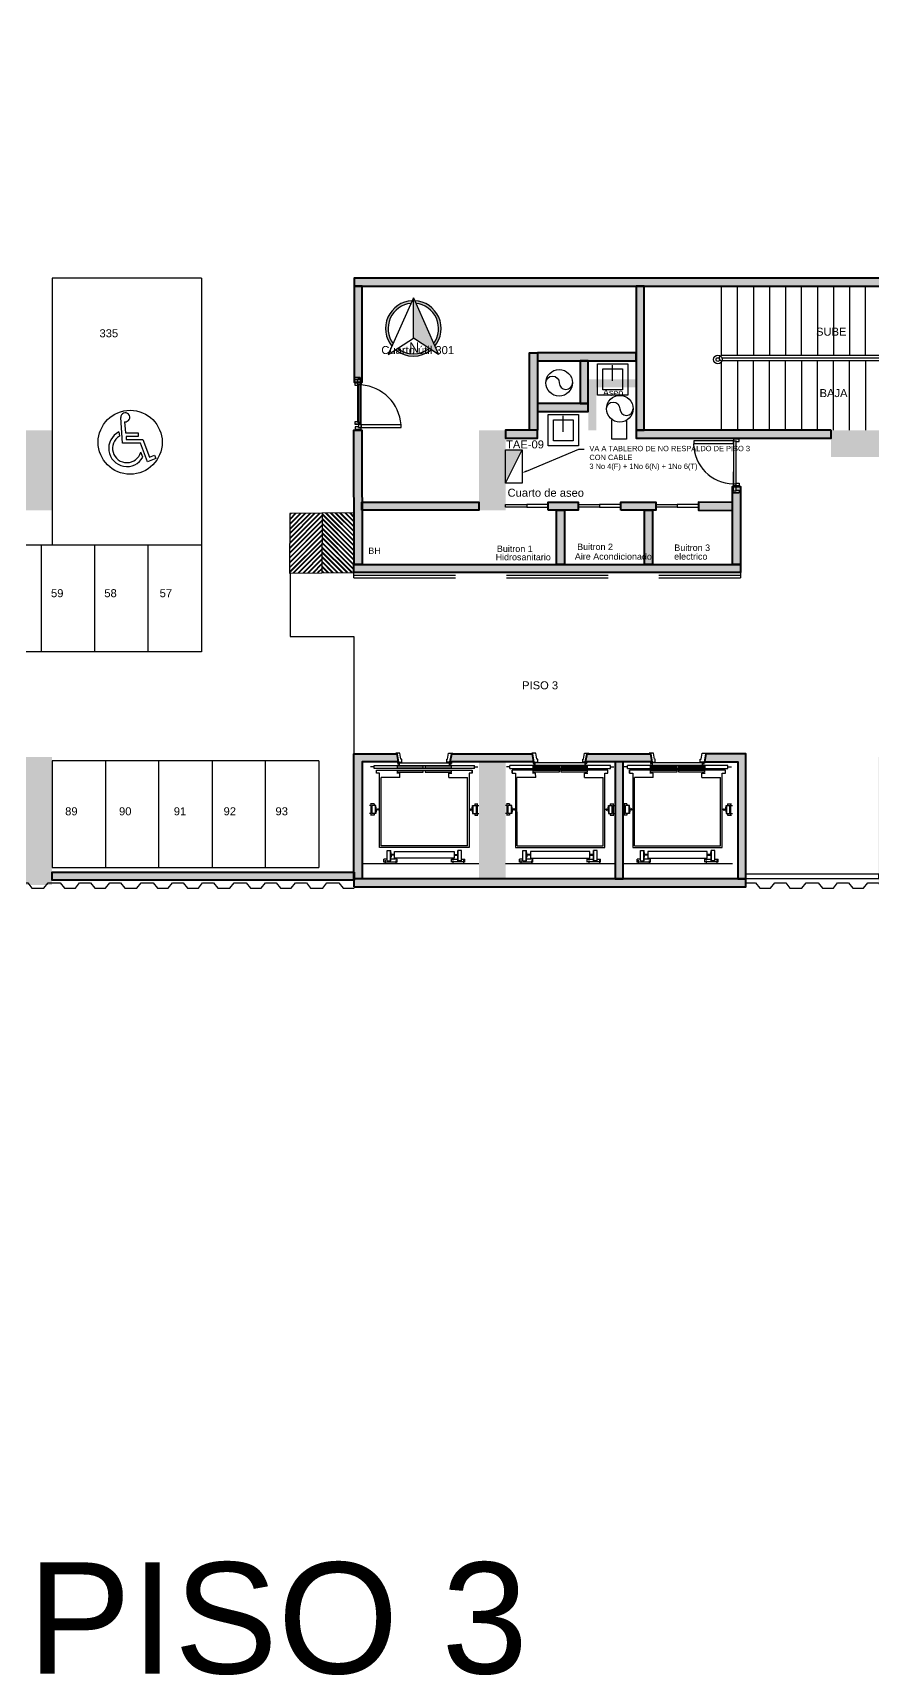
# Model space of a CAD drawing. Header units: millimetres. Extents: x -967 to 876, y -355 to 681.
# Drawn here: x -56.8 to -41.06, y -354.89 to -324.1 of the extents above; entities that cross this region are included whole.
import ezdxf
from ezdxf import colors
from ezdxf.entities.mleader import LeaderData, LeaderLine
from ezdxf.math import Vec2, Vec3

# ---------------------------------------------------------------- set-up
doc = ezdxf.new("R2010")
doc.units = ezdxf.units.MM
for name, pattern in [('CENTER2', [28.575, 19.05, -3.175, 3.175, -3.175]), ('CONTINUA', [0]), ('DASHED2', [9.525, 6.35, -3.175]), ('HIDDEN', [9.525, 6.35, -3.175])]:
    doc.linetypes.add(name, pattern=pattern)
for name, color, linetype in [('-parquead', 8, 'Continuous'), ('0-amob', 8, 'Continuous'), ('A-HATCH CONCRETO', 8, 'Continuous'), ('AMOBLAMIENTO', 8, 'Continuous'), ('AREA CIRCULACION', 8, 'Continuous'), ('AREA PARQUEO', 8, 'Continuous'), ('ASCENSOR', 8, 'Continuous'), ('E-BORDE LOSA', 8, 'Continuous'), ('F-2', 8, 'Continuous'), ('GG_PISO 3', 8, 'Continuous'), ('GG_PROYECCION', 9, 'DASHED2'), ('H-muro', 251, 'Continuous'), ('JCA_HATCH 254', 252, 'Continuous'), ('JCA_PLANO 1', 8, 'Continuous'), ('MARCO', 4, 'Continuous'), ('MUEBLE', 8, 'Continuous'), ('NORTE', 7, 'Continuous'), ('PROYECCION', 8, 'DASHED2'), ('RE60', 7, 'Continuous'), ('TB', 7, 'Continuous'), ('TEXTO 3', 3, 'Continuous'), ('TEXTOS DE MEDIDAS', 7, 'Continuous'), ('Textos-espacios', 8, 'Continuous')]:
    doc.layers.add(name, color=color, linetype=linetype)
doc.layers.add('DIM-25', color=8, linetype='Continuous', plot=False)
doc.layers.add('Muro', color=9, linetype='Continuous', lineweight=40)
doc.styles.get("Standard").update_dxf_attribs({"font": 'arial.ttf'})

# ---------------------------------------------------------------- blocks, each defined once
blk = doc.blocks.new('TB')
at = {"layer": 'TB'}
h = blk.add_hatch(color=256, dxfattribs=at)
h.dxf.hatch_style = 1
h.paths.add_polyline_path([(0.156, 0), (-0.156, 0.156), (-0.156, 0)])
blk.add_lwpolyline([(-0.156, 0.156), (0.156, 0.156), (0.156, 0), (-0.156, 0)], close=True, dxfattribs=at)
blk.add_lwpolyline([(0.156, 0), (-0.156, 0.156)], dxfattribs=at)
blk = doc.blocks.new('AU_SENSOR MOVIMIENTO')
at = {"color": 0}
for radius in [0.08, 0.034]:
    blk.add_circle((0, 0), radius, dxfattribs=at)
blk = doc.blocks.new('A$Cf847e5f9')
at = {"true_color": 0x636466}
h = blk.add_hatch(color=251, dxfattribs=at)
h.dxf.hatch_style = 1
h.paths.add_polyline_path([(7.58, 4.1), (17.59, -2.41), (7.58, 20.19)])
h = blk.add_hatch(color=256)
h.dxf.hatch_style = 1
h.paths.add_polyline_path([(-0.94, 0.95), (-0.48, 1.98, -0.58483), (6.62, 18.02), (7.08, 19.06, 0.618991)])
h.paths.add_polyline_path([(15.65, 1.98), (16.1, 0.95, 0.618991), (8.08, 19.06), (8.54, 18.02, -0.58483)])
h = blk.add_hatch(color=256)
h.dxf.hatch_style = 1
h.paths.add_polyline_path([(1.39, 0.07), (0.5, -0.5, 0.361596), (14.66, -0.5), (13.78, 0.07, -0.344197)])
for points in [[(-2.43, -2.41), (7.58, 4.1)], [(17.59, -2.41), (7.58, 4.1)]]:
    blk.add_lwpolyline(points)
at = {"layer": 'NORTE'}
for q in [(-2.43, -2.41), (17.59, -2.41)]:
    blk.add_line((7.58, 20.19), q, dxfattribs=at)
blk.add_lwpolyline([(7.58, 4.1), (7.58, 20.19)], dxfattribs=at)
for radius, start, end in [(11.06, 92.58787, 219.61645), (10.06, 95.46145, 216.74287), (11.06, 320.38355, 87.41213), (10.06, 323.25713, 84.53855), (10.06, 232.0134, 307.9866), (11.06, 230.24045, 309.75955)]:
    blk.add_arc((7.58, 8), radius, start, end, dxfattribs=at)
at = {"layer": 'NORTE', "insert": (5.88, 2.43), "char_height": 4, "attachment_point": 1}
blk.add_mtext_dynamic_manual_height_columns('N', width=1.3231, gutter_width=12.5, heights=[0], dxfattribs=at)
blk = doc.blocks.new('MARCOE-102')
for p, q in [((0, 0), (0, -2.5)), ((0, 0), (1.75, 0)), ((1.75, 0), (1.75, -0.45)), ((0, -2.5), (1.75, -2.5)), ((0.175, -0.175), (1.575, -0.175)), ((0.175, -0.175), (0.175, -2.325)), ((0.175, -2.325), (1.575, -2.325)), ((1.375, -0.45), (1.375, -0.275)), ((1.375, -0.275), (1.575, -0.275)), ((1.75, -0.45), (1.375, -0.45)), ((1.375, -2.05), (1.375, -2.225)), ((1.75, -2.05), (1.375, -2.05)), ((1.375, -2.225), (1.575, -2.225)), ((1.575, -0.275), (1.575, -0.175)), ((1.575, -2.325), (1.575, -2.225)), ((1.75, -2.5), (1.75, -2.05))]:
    blk.add_line(p, q)
at = {"layer": 'MARCO'}
blk.add_lwpolyline([(0, 0), (0, -2.5), (1.75, -2.5), (1.75, -2.05), (1.375, -2.05), (1.375, -2.225), (1.575, -2.225), (1.575, -2.325), (0.175, -2.325), (0.175, -0.175), (1.575, -0.175), (1.575, -0.275), (1.375, -0.275), (1.375, -0.45), (1.75, -0.45), (1.75, 0), (0, 0)], dxfattribs=at)
blk = doc.blocks.new('ASCENSOR')
at = {"layer": '0-amob'}
for p, q in [((-1.747, -0.512), (-1.859, -0.533)), ((-1.859, -0.533), (-1.859, -0.609)), ((-1.69, -0.498), (-1.747, -0.498)), ((-1.747, -0.498), (-1.747, -0.512)), ((-1.69, -0.564), (-1.69, -0.498)), ((-1.68, -0.564), (-1.69, -0.564))]:
    blk.add_line(p, q, dxfattribs=at)
blk.add_lwpolyline([(-1.68, -0.564), (-1.68, 0.413), (-1.69, 0.413), (-1.69, 0.347), (-1.747, 0.347), (-1.747, 0.361), (-1.859, 0.382), (-1.859, 0.458)], dxfattribs=at)
at = {"layer": 'ASCENSOR'}
for p, q in [((-1.605, 0.869), (-1.605, 0.932)), ((-0.91, 0.876), (-0.91, 0.932)), ((-0.88, 0.922), (-0.88, 0.95)), ((-0.73, 0.922), (-0.73, 0.95)), ((-0.7, 0.876), (-0.7, 0.932)), ((-1.63, -1.015), (-1.63, 0.869)), ((-1.575, 0.869), (-1.63, 0.869)), ((-1.575, 0.869), (-1.575, -1.015)), ((-1.485, 0.826), (-1.545, 0.826)), ((-1.545, 0.826), (-1.485, 0.826)), ((-1.545, -0.971), (-1.545, 0.826)), ((-1.485, 0.826), (-1.485, 0.766)), ((-1.485, 0.766), (-0.096, 0.766)), ((-1.405, 0.385), (-1.405, 0.735)), ((-0.126, 0.735), (-1.405, 0.735)), ((-0.7, 0.921), (-0.91, 0.921)), ((-0.91, 0.876), (-0.88, 0.876)), ((-0.73, 0.902), (-0.88, 0.902)), ((-0.88, 0.83), (-0.88, 0.902)), ((-0.73, 0.836), (-0.88, 0.836)), ((-0.88, 0.836), (-0.73, 0.836)), ((-0.85, 0.83), (-0.88, 0.83)), ((-0.85, 0.83), (-0.88, 0.83)), ((-0.85, 0.83), (-0.805, 0.83)), ((-0.85, 0.83), (-0.805, 0.83)), ((-0.85, 0.83), (-0.805, 0.83)), ((-0.85, 0.83), (-0.805, 0.83)), ((-0.85, 0.823), (-0.85, 0.83)), ((-0.85, 0.823), (-0.85, 0.83)), ((-0.809, 0.823), (-0.85, 0.823)), ((-0.809, 0.823), (-0.85, 0.823)), ((-0.816, 0.785), (-0.816, 0.792)), ((-0.816, 0.792), (-0.802, 0.792)), ((-0.809, 0.785), (-0.816, 0.785)), ((-0.809, 0.785), (-0.809, 0.823)), ((-0.802, 0.785), (-0.809, 0.785)), ((-0.76, 0.83), (-0.805, 0.83)), ((-0.76, 0.83), (-0.805, 0.83)), ((-0.76, 0.83), (-0.805, 0.83)), ((-0.76, 0.83), (-0.805, 0.83)), ((-0.802, 0.823), (-0.76, 0.823)), ((-0.802, 0.823), (-0.76, 0.823)), ((-0.802, 0.785), (-0.802, 0.823)), ((-0.795, 0.792), (-0.802, 0.792)), ((-0.802, 0.785), (-0.795, 0.785)), ((-0.795, 0.785), (-0.795, 0.792)), ((-0.76, 0.823), (-0.76, 0.83)), ((-0.76, 0.823), (-0.76, 0.83)), ((-0.76, 0.83), (-0.73, 0.83)), ((-0.76, 0.83), (-0.73, 0.83)), ((-0.73, 0.836), (-0.73, 0.902)), ((-0.73, 0.876), (-0.7, 0.876)), ((-0.73, 0.83), (-0.73, 0.836)), ((-0.126, 0.735), (-0.126, -0.88)), ((-0.096, 0.766), (-0.096, -0.911)), ((-0.036, 0.625), (-0.036, 0.555)), ((0.155, 0.625), (-0.036, 0.625)), ((0.184, 0.688), (0.128, 0.688)), ((0.128, 0.625), (0.128, 0.688)), ((0.147, 0.664), (0.21, 0.664)), ((0.155, 0.625), (0.155, 0.555)), ((0.173, 0.689), (0.173, 0.438)), ((-1.68, 0.434), (-1.671, 0.434)), ((-1.68, 0.434), (-1.671, 0.434)), ((-1.68, 0.399), (-1.68, 0.434)), ((-1.68, 0.399), (-1.68, 0.434)), ((-1.63, 0.399), (-1.68, 0.399)), ((-1.63, 0.399), (-1.68, 0.399)), ((-1.676, 0.43), (-1.674, 0.43)), ((-1.674, 0.43), (-1.676, 0.43)), ((-1.676, 0.402), (-1.676, 0.43)), ((-1.676, 0.43), (-1.676, 0.402)), ((-1.633, 0.402), (-1.676, 0.402)), ((-1.676, 0.402), (-1.633, 0.402)), ((-1.674, 0.426), (-1.674, 0.43)), ((-1.674, 0.426), (-1.674, 0.43)), ((-1.671, 0.426), (-1.674, 0.426)), ((-1.671, 0.426), (-1.674, 0.426)), ((-1.671, 0.434), (-1.671, 0.426)), ((-1.671, 0.434), (-1.671, 0.426)), ((-1.639, 0.434), (-1.639, 0.426)), ((-1.63, 0.434), (-1.639, 0.434)), ((-1.639, 0.434), (-1.63, 0.434)), ((-1.639, 0.426), (-1.639, 0.434)), ((-1.639, 0.426), (-1.635, 0.426)), ((-1.635, 0.426), (-1.639, 0.426)), ((-1.635, 0.43), (-1.633, 0.43)), ((-1.635, 0.426), (-1.635, 0.43)), ((-1.635, 0.43), (-1.635, 0.426)), ((-1.633, 0.43), (-1.635, 0.43)), ((-1.633, 0.402), (-1.633, 0.43)), ((-1.633, 0.402), (-1.633, 0.43)), ((-1.63, 0.399), (-1.63, 0.434)), ((-1.63, 0.434), (-1.63, 0.399)), ((-1.587, 0.433), (-1.618, 0.433)), ((-1.618, 0.433), (-1.618, -0.056)), ((-1.587, -0.056), (-1.587, 0.433)), ((-1.503, 0.434), (-1.534, 0.434)), ((-1.534, -0.056), (-1.534, 0.434)), ((-1.503, -0.056), (-1.503, 0.434)), ((-1.485, 0.385), (-1.485, 0.445)), ((-1.405, 0.385), (-1.485, 0.385)), ((0.155, 0.561), (-0.036, 0.561)), ((0.155, 0.555), (-0.036, 0.555)), ((-0.021, 0.485), (0.109, 0.485)), ((-0.021, -0.63), (-0.021, 0.485)), ((-0.001, 0.552), (-0.001, 0.555)), ((-0.001, 0.555), (0.041, 0.555)), ((0.038, 0.552), (-0.001, 0.552)), ((0.038, 0.491), (0.038, 0.552)), ((0.041, 0.555), (0.041, 0.491)), ((0.089, 0.555), (0.041, 0.555)), ((0.047, 0.555), (0.047, 0.491)), ((0.05, 0.491), (0.05, 0.552)), ((0.05, 0.552), (0.089, 0.552)), ((0.089, 0.552), (0.089, 0.555)), ((0.089, 0.552), (0.089, 0.555)), ((0.109, 0.485), (0.109, -0.63)), ((0.128, 0.438), (0.128, 0.555)), ((0.184, 0.438), (0.128, 0.438)), ((0.149, 0.463), (0.209, 0.463)), ((-1.618, -0.056), (-1.587, -0.056)), ((-1.587, -0.095), (-1.618, -0.095)), ((-1.618, -0.095), (-1.618, -0.583)), ((-1.587, -0.583), (-1.587, -0.095)), ((-1.534, -0.056), (-1.503, -0.056)), ((-1.503, -0.095), (-1.534, -0.095)), ((-1.534, -0.58), (-1.534, -0.095)), ((-1.503, -0.58), (-1.503, -0.095)), ((-1.618, -0.583), (-1.587, -0.583)), ((-1.534, -0.58), (-1.503, -0.58)), ((-1.405, -0.53), (-1.485, -0.53)), ((-1.485, -0.53), (-1.485, -0.59)), ((-1.405, -0.53), (-1.405, -0.88)), ((0.184, -0.583), (0.128, -0.583)), ((0.128, -0.583), (0.128, -0.7)), ((0.149, -0.609), (0.209, -0.609)), ((0.173, -0.834), (0.173, -0.583)), ((-0.096, -0.911), (-1.485, -0.911)), ((-1.485, -0.911), (-1.485, -0.971)), ((-0.126, -0.88), (-1.405, -0.88)), ((0.155, -0.7), (-0.036, -0.7)), ((-0.036, -0.77), (-0.036, -0.7)), ((0.155, -0.706), (-0.036, -0.706)), ((0.155, -0.77), (-0.036, -0.77)), ((0.109, -0.63), (-0.021, -0.63)), ((-0.001, -0.697), (-0.001, -0.7)), ((0.038, -0.697), (-0.001, -0.697)), ((-0.001, -0.7), (0.041, -0.7)), ((0.038, -0.636), (0.038, -0.697)), ((0.041, -0.7), (0.041, -0.636)), ((0.047, -0.7), (0.047, -0.636)), ((0.089, -0.7), (0.047, -0.7)), ((0.05, -0.636), (0.05, -0.697)), ((0.05, -0.697), (0.089, -0.697)), ((0.089, -0.697), (0.089, -0.7)), ((0.128, -0.77), (0.128, -0.833)), ((0.184, -0.833), (0.128, -0.833)), ((0.147, -0.809), (0.21, -0.809)), ((0.155, -0.77), (0.155, -0.7)), ((-1.575, -1.015), (-1.63, -1.015)), ((-1.605, -1.015), (-1.605, -1.083)), ((-1.485, -0.971), (-1.545, -0.971)), ((-0.91, -1.011), (-0.88, -1.011)), ((-0.91, -1.011), (-0.91, -1.083)), ((-0.7, -1.072), (-0.91, -1.072)), ((-0.85, -0.981), (-0.88, -0.981)), ((-0.85, -0.981), (-0.88, -0.981)), ((-0.88, -0.981), (-0.88, -1.052)), ((-0.73, -0.987), (-0.88, -0.987)), ((-0.88, -0.987), (-0.73, -0.987)), ((-0.73, -1.052), (-0.88, -1.052)), ((-0.88, -1.073), (-0.88, -1.1)), ((-0.808, -0.974), (-0.85, -0.974)), ((-0.808, -0.974), (-0.85, -0.974)), ((-0.85, -0.974), (-0.85, -0.981)), ((-0.85, -0.974), (-0.85, -0.981)), ((-0.85, -0.981), (-0.805, -0.981)), ((-0.85, -0.981), (-0.805, -0.981)), ((-0.85, -0.981), (-0.805, -0.981)), ((-0.85, -0.981), (-0.805, -0.981)), ((-0.808, -0.936), (-0.815, -0.936)), ((-0.815, -0.936), (-0.815, -0.943)), ((-0.815, -0.943), (-0.801, -0.943)), ((-0.808, -0.936), (-0.808, -0.974)), ((-0.801, -0.936), (-0.808, -0.936)), ((-0.76, -0.981), (-0.805, -0.981)), ((-0.76, -0.981), (-0.805, -0.981)), ((-0.76, -0.981), (-0.805, -0.981)), ((-0.76, -0.981), (-0.805, -0.981)), ((-0.801, -0.936), (-0.801, -0.974)), ((-0.801, -0.936), (-0.794, -0.936)), ((-0.794, -0.943), (-0.801, -0.943)), ((-0.801, -0.974), (-0.76, -0.974)), ((-0.801, -0.974), (-0.76, -0.974)), ((-0.794, -0.936), (-0.794, -0.943)), ((-0.76, -0.974), (-0.76, -0.981)), ((-0.76, -0.974), (-0.76, -0.981)), ((-0.76, -0.981), (-0.73, -0.981)), ((-0.76, -0.981), (-0.73, -0.981)), ((-0.73, -0.981), (-0.73, -0.987)), ((-0.73, -0.987), (-0.73, -1.052)), ((-0.73, -1.011), (-0.7, -1.011)), ((-0.73, -1.073), (-0.73, -1.1)), ((-0.7, -1.011), (-0.7, -1.083))]:
    blk.add_line(p, q, dxfattribs=at)
for centre, radius, start, end in [((0.044, 0.491), 0.006, 180, 270), ((0.044, 0.491), 0.003, 180, 270), ((0.044, 0.491), 0.006, 270, 0), ((0.044, 0.491), 0.003, 270, 0), ((0.044, -0.636), 0.006, 90, 180), ((0.044, -0.636), 0.003, 90, 180), ((0.044, -0.636), 0.006, 0, 90), ((0.044, -0.636), 0.003, 0, 90)]:
    blk.add_arc(centre, radius, start, end, dxfattribs=at)
for points in [[(-0.795, 0.792), (-0.795, 0.785), (-0.816, 0.785), (-0.816, 0.792)], [(-0.816, 0.785), (-0.816, 0.792), (-0.795, 0.785), (-0.816, 0.785)], [(-0.795, 0.785), (-0.816, 0.785), (-0.795, 0.792), (-0.816, 0.792)], [(-0.794, -0.943), (-0.794, -0.936), (-0.815, -0.936), (-0.815, -0.943)], [(-0.815, -0.936), (-0.815, -0.943), (-0.794, -0.936), (-0.815, -0.936)], [(-0.794, -0.936), (-0.815, -0.936), (-0.794, -0.943), (-0.815, -0.943)]]:
    blk.add_solid(points, dxfattribs=at)
at = {"layer": 'ASCENSOR', "xscale": 0.01999999999998181, "yscale": 0.01999999999998181, "zscale": 0.01999999999998181, "rotation": 270}
blk.add_blockref('MARCOE-102', (-1.63, -0.541), dxfattribs=at)
blk = doc.blocks.new('discap')
at = {"layer": 'TEXTO 3', "color": 0, "linetype": 'Continuous'}
for p, q in [((-179169, -277469), (-179154, -277610)), ((-178353, -278322), (-178426, -278155))]:
    blk.add_line(p, q, dxfattribs=at)
blk.add_lwpolyline([(-178974, -277120), (-178946, -277498), (-178511, -277498), (-178511, -277624), (-178926, -277624), (-178926, -277730), (-178352, -277730), (-178127, -278321), (-177953, -278254), (-177909, -278371), (-178198, -278488), (-178440, -277852), (-179047, -277852), (-179102, -276980)], dxfattribs=at)
for centre, radius, start, end in [((-178951, -276970), 152, 261.2603, 183.6697), ((-178897, -278025), 619, 116.0954, 331.345), ((-178897, -278025), 488, 121.7945, 344.571)]:
    blk.add_arc(centre, radius, start, end, dxfattribs=at)
blk = doc.blocks.new('A$C972f9415')
at = {"layer": 'A-HATCH CONCRETO', "ltscale": 0.03}
h = blk.add_hatch(color=256, dxfattribs=at)
h.dxf.hatch_style = 1
h.paths.add_polyline_path([(35.964, 13.647), (34.113, 13.647), (34.113, 13.497), (34.913, 13.497), (34.913, 12.697), (34.113, 12.697), (34.113, 12.547), (35.063, 12.547), (35.063, 13.497), (35.964, 13.497)])
h.paths.add_polyline_path([(34.113, 13.647), (34.112, 12.046), (33.513, 12.046), (33.513, 12.196), (33.962, 12.196), (33.963, 13.647)])
at = {"layer": 'A-HATCH CONCRETO', "linetype": 'HIDDEN', "ltscale": 0.3, "true_color": 0x636466}
h = blk.add_hatch(color=251, dxfattribs=at)
h.dxf.hatch_style = 1
h.paths.add_polyline_path([(30.672, 3.912), (30.672, 3.762), (25.013, 3.762), (25.013, 3.912)])
h.paths.add_polyline_path([(17.513, 3.912), (17.513, 3.762), (24.512, 3.762), (24.512, 3.912)])
h.paths.add_polyline_path([(17.013, 3.912), (17.013, 3.762), (9.813, 3.762), (9.813, 3.912)])
at = {"layer": 'JCA_HATCH 254', "linetype": 'Continuous', "ltscale": 0.3, "true_color": 0x636466, "transparency": 33554687}
h = blk.add_hatch(color=251, dxfattribs=at)
h.dxf.hatch_style = 1
h.paths.add_polyline_path([(30.673, 14.896), (30.673, 13.095), (30.823, 13.095), (30.823, 14.896)])
h = blk.add_hatch(color=251, dxfattribs=at)
h.dxf.hatch_style = 1
h.paths.add_polyline_path([(46.263, 15.046), (30.674, 15.046), (30.674, 14.896), (46.263, 14.896)])
h = blk.add_hatch(color=251, dxfattribs=at)
h.dxf.hatch_style = 1
h.paths.add_polyline_path([(35.964, 14.896), (35.963, 12.196), (36.114, 12.196), (36.114, 14.896)])
h = blk.add_hatch(color=251, dxfattribs=at)
h.dxf.hatch_style = 1
h.paths.add_polyline_path([(30.672, 9.683), (30.671, 12.196), (30.82, 12.196), (30.822, 9.683)])
h = blk.add_hatch(color=251, dxfattribs=at)
h.dxf.hatch_style = 1
h.paths.add_polyline_path([(39.615, 12.196), (35.963, 12.196), (35.963, 12.046), (39.615, 12.046)])
h = blk.add_hatch(color=251, dxfattribs=at)
h.dxf.hatch_style = 1
h.paths.add_polyline_path([(37.914, 9.683), (37.764, 9.683), (37.764, 11.144), (37.914, 11.144)])
h = blk.add_hatch(color=251, dxfattribs=at)
h.dxf.hatch_style = 1
h.paths.add_polyline_path([(30.821, 10.696), (30.821, 10.846), (33.013, 10.846), (33.013, 10.696)])
h = blk.add_hatch(color=251, dxfattribs=at)
h.dxf.hatch_style = 1
h.paths.add_polyline_path([(34.312, 10.696), (34.312, 10.846), (34.876, 10.846), (34.876, 10.696)])
h = blk.add_hatch(color=251, dxfattribs=at)
h.dxf.hatch_style = 1
h.paths.add_polyline_path([(35.676, 10.696), (35.676, 10.846), (36.33, 10.846), (36.33, 10.696)])
h = blk.add_hatch(color=251, dxfattribs=at)
h.dxf.hatch_style = 1
h.paths.add_polyline_path([(37.764, 10.695), (37.764, 10.845), (37.13, 10.846), (37.13, 10.696)])
at = {"layer": 'JCA_HATCH 254'}
h = blk.add_hatch(dxfattribs=at)
h.set_pattern_fill('ANSI31', color=256, scale=0.02, style=0)
h.set_pattern_definition([(45, (145.04803, 3414.952095), (-0.0449012806, 0.0449012806), [])])
h.paths.add_polyline_path([(30.076, 10.641), (29.48, 10.633), (29.472, 9.52), (30.066, 9.529)])
h = blk.add_hatch(dxfattribs=at)
h.set_pattern_fill('ANSI31', color=256, scale=0.02, angle=90, style=0)
h.set_pattern_definition([(135, (145.039956, 3414.405384), (-0.0449012806, -0.0449012806), [])])
h.paths.add_polyline_path([(30.076, 10.644), (30.671, 10.646), (30.672, 9.534), (30.066, 9.53)])
at = {"layer": 'JCA_HATCH 254', "linetype": 'Continuous', "ltscale": 0.3, "true_color": 0x636466, "transparency": 33554687}
h = blk.add_hatch(color=251, dxfattribs=at)
h.dxf.hatch_style = 1
h.paths.add_polyline_path([(34.616, 9.683), (34.466, 9.683), (34.466, 10.696), (34.616, 10.696)])
h = blk.add_hatch(color=251, dxfattribs=at)
h.dxf.hatch_style = 1
h.paths.add_polyline_path([(36.265, 9.683), (36.115, 9.683), (36.115, 10.696), (36.265, 10.696)])
h = blk.add_hatch(color=251, dxfattribs=at)
h.dxf.hatch_style = 1
h.paths.add_polyline_path([(30.671, 9.683), (37.914, 9.683), (37.914, 9.533), (30.671, 9.533)])
at = {"layer": 'JCA_HATCH 254', "linetype": 'Continuous', "ltscale": 0.3, "true_color": 0x636466}
h = blk.add_hatch(color=251, dxfattribs=at)
h.dxf.hatch_style = 1
h.paths.add_polyline_path([(31.473, 6.131), (31.5, 5.981), (30.822, 5.981), (30.822, 3.787), (30.671, 3.787), (30.671, 6.131)])
h.paths.add_polyline_path([(34.01, 6.131), (34.038, 5.981), (32.475, 5.981), (32.504, 6.131)])
h.paths.add_polyline_path([(36.227, 6.131), (36.256, 5.981), (35.012, 5.981), (35.041, 6.131)])
h.paths.add_polyline_path([(37.267, 6.131), (37.24, 5.981), (37.864, 5.981), (37.864, 3.787), (38.014, 3.787), (38.014, 6.131)])
h.paths.add_polyline_path([(35.565, 3.787), (35.715, 3.787), (35.715, 3.787), (35.715, 5.981), (35.565, 5.981), (35.565, 3.787), (35.565, 3.787)])
h.paths.add_polyline_path([(30.671, 3.637), (38.014, 3.637), (38.014, 3.787), (30.671, 3.787)])
at = {"layer": '-parquead'}
for p, q in [((27.812, 15.046), (27.812, 8.046)), ((27.812, 8.046), (11.812, 8.046))]:
    blk.add_line(p, q, dxfattribs=at)
for points in [[(27.812, 15.046), (25.013, 15.046), (25.013, 10.046), (27.812, 10.046)], [(11.812, 10.046), (27.812, 10.046)], [(24.812, 8.046), (24.812, 10.046)], [(24.812, 8.046), (24.812, 10.046)], [(25.812, 8.046), (25.812, 10.046)], [(26.812, 8.046), (26.812, 10.046)], [(29.474, 9.526), (29.474, 8.33), (30.671, 8.33), (30.671, 6.131)], [(30.013, 5.998), (25.013, 5.998), (25.013, 3.998), (30.013, 3.998)], [(26.013, 5.998), (26.013, 3.998)], [(27.013, 3.998), (27.013, 5.998)], [(28.013, 5.998), (28.013, 3.998)], [(29.013, 3.998), (29.013, 5.998)], [(30.013, 5.998), (30.013, 3.998)]]:
    blk.add_lwpolyline(points, dxfattribs=at)
at = {"layer": 'AMOBLAMIENTO'}
blk.add_line((35.51, 13.419), (35.51, 13.122), dxfattribs=at)
for points in [[(35.804, 13.444), (35.804, 12.855), (35.236, 12.855), (35.236, 13.444)], [(35.706, 13.347), (35.706, 12.953), (35.334, 12.953), (35.334, 13.347)]]:
    blk.add_lwpolyline(points, close=True, dxfattribs=at)
blk.add_lwpolyline([(34.268, 13.086, -1), (34.518, 13.086, 1), (34.768, 13.086)], format="xyb", dxfattribs=at)
for points in [[(23.706, 3.611), (23.786, 3.711), (23.988, 3.711), (24.068, 3.611), (24.271, 3.611), (24.351, 3.711), (24.554, 3.711), (24.634, 3.611), (24.859, 3.611), (24.939, 3.711), (25.164, 3.711), (25.244, 3.611), (25.447, 3.611)], [(25.447, 3.611), (25.527, 3.711), (25.73, 3.711), (25.81, 3.611), (26.013, 3.611), (26.093, 3.711), (26.295, 3.711), (26.375, 3.611), (26.601, 3.611), (26.681, 3.711), (26.906, 3.711), (26.986, 3.611), (27.189, 3.611)], [(27.189, 3.611), (27.269, 3.711), (27.471, 3.711), (27.551, 3.611), (27.754, 3.611), (27.834, 3.711), (28.037, 3.711), (28.117, 3.611), (28.342, 3.611), (28.422, 3.711), (28.648, 3.711), (28.728, 3.611), (28.93, 3.611)], [(28.93, 3.611), (29.01, 3.711), (29.213, 3.711), (29.293, 3.611), (29.496, 3.611), (29.576, 3.711), (29.778, 3.711), (29.858, 3.611), (30.084, 3.611), (30.164, 3.711), (30.389, 3.711), (30.469, 3.611), (30.672, 3.611)]]:
    blk.add_lwpolyline(points, dxfattribs=at)
blk.add_circle((34.518, 13.086), 0.25, dxfattribs=at)
at = {"layer": 'AREA CIRCULACION', "linetype": 'CENTER2', "ltscale": 0.3}
for p, q in [((37.56, 13.597), (37.56, 14.897)), ((37.86, 13.597), (37.86, 14.897)), ((38.16, 14.897), (38.16, 13.597)), ((38.46, 14.897), (38.46, 13.597)), ((38.76, 14.897), (38.76, 13.597)), ((39.06, 13.597), (39.06, 14.897)), ((39.36, 14.897), (39.36, 13.597)), ((39.66, 14.897), (39.66, 13.597)), ((39.96, 14.897), (39.96, 13.597)), ((40.26, 13.597), (40.26, 14.897)), ((37.86, 13.497), (37.86, 12.197)), ((38.16, 12.197), (38.16, 13.497)), ((38.46, 12.197), (38.46, 13.497)), ((38.76, 12.197), (38.76, 13.497)), ((39.06, 13.497), (39.06, 12.197)), ((39.36, 12.197), (39.36, 13.497)), ((39.66, 12.197), (39.66, 13.497)), ((39.96, 12.197), (39.96, 13.497)), ((40.26, 13.497), (40.261, 12.196))]:
    blk.add_line(p, q, dxfattribs=at)
at = {"layer": 'AREA CIRCULACION', "linetype": 'CONTINUA', "ltscale": 0.3}
blk.add_line((37.56, 12.199), (37.56, 13.498), dxfattribs=at)
at = {"layer": 'AREA PARQUEO'}
for p, q in [((40.56, 13.597), (37.566, 13.597)), ((40.56, 13.547), (37.566, 13.547)), ((40.56, 13.497), (37.566, 13.497))]:
    blk.add_line(p, q, dxfattribs=at)
blk.add_arc((37.566, 13.547), 0.05, 90, 270, dxfattribs=at)
at = {"layer": 'DIM-25'}
for centre, radius, start, end in [((30.744, 12.235), 0.813, 4.4044, 85.5422), ((37.789, 11.945), 0.751, 180.044, 269.4867)]:
    blk.add_arc(centre, radius, start, end, dxfattribs=at)
at = {"layer": 'E-BORDE LOSA'}
for p, q in [((33.013, 4.071), (30.822, 4.071)), ((33.013, 4.071), (30.963, 4.071)), ((35.565, 4.071), (33.513, 4.071)), ((37.764, 4.071), (35.715, 4.071))]:
    blk.add_line(p, q, dxfattribs=at)
at = {"layer": 'F-2'}
for points in [[(30.757, 13.046), (30.757, 13.033), (30.695, 13.033), (30.695, 13.084), (30.807, 13.084), (30.807, 13.046)], [(30.795, 13.096), (30.795, 13.084), (30.708, 13.084), (30.708, 13.096)], [(30.757, 12.247), (30.757, 12.26), (30.695, 12.26), (30.695, 12.209), (30.807, 12.209), (30.807, 12.247)], [(30.795, 12.196), (30.795, 12.209), (30.708, 12.209), (30.708, 12.196)], [(37.833, 11.983), (37.895, 11.983), (37.895, 12.033), (37.783, 12.033), (37.783, 11.995), (37.833, 11.995), (37.833, 11.983)], [(37.795, 12.046), (37.795, 12.033), (37.883, 12.033), (37.883, 12.046)], [(37.783, 11.995), (37.783, 11.194), (37.833, 11.194), (37.833, 11.995)], [(37.833, 11.194), (37.833, 11.207), (37.895, 11.207), (37.895, 11.156), (37.783, 11.156), (37.783, 11.194)], [(37.795, 11.144), (37.795, 11.156), (37.883, 11.156), (37.883, 11.144)]]:
    blk.add_lwpolyline(points, dxfattribs=at)
for points in [[(30.757, 12.247), (30.807, 12.247), (30.807, 13.046), (30.757, 13.046)], [(30.807, 12.298), (30.807, 12.247), (31.555, 12.247), (31.555, 12.298)], [(37.783, 11.945), (37.783, 11.995), (37.039, 11.995), (37.039, 11.945)], [(33.912, 10.803), (33.912, 10.752), (33.512, 10.752), (33.512, 10.803)], [(33.912, 10.803), (33.912, 10.752), (34.312, 10.752), (34.312, 10.803)], [(35.276, 10.803), (35.276, 10.752), (34.876, 10.752), (34.876, 10.803)], [(35.276, 10.803), (35.276, 10.752), (35.676, 10.752), (35.676, 10.803)], [(36.73, 10.803), (36.73, 10.752), (36.33, 10.752), (36.33, 10.803)], [(36.73, 10.803), (36.73, 10.752), (37.13, 10.752), (37.13, 10.803)]]:
    blk.add_lwpolyline(points, close=True, dxfattribs=at)
at = {"layer": 'H-muro', "color": 252}
blk.add_circle((26.475, 11.971), 0.6, dxfattribs=at)
at = {"layer": 'JCA_HATCH 254'}
blk.add_line((30.076, 10.641), (30.067, 9.528), dxfattribs=at)
blk.add_lwpolyline([(30.671, 10.646), (29.47, 10.633), (29.462, 9.52), (30.672, 9.533)], close=True, dxfattribs=at)
at = {"layer": 'MUEBLE'}
for points in [[(38.014, 3.711), (38.199, 3.711), (38.279, 3.611), (38.481, 3.611), (38.561, 3.711), (38.764, 3.711), (38.844, 3.611), (39.069, 3.611), (39.149, 3.711), (39.375, 3.711), (39.455, 3.611), (39.658, 3.611)], [(39.658, 3.611), (39.738, 3.711), (39.94, 3.711), (40.02, 3.611), (40.223, 3.611), (40.303, 3.711), (40.506, 3.711), (40.586, 3.611), (40.811, 3.611), (40.891, 3.711), (41.116, 3.711), (41.196, 3.611), (41.399, 3.611)]]:
    blk.add_lwpolyline(points, dxfattribs=at)
at = {"layer": 'Muro'}
for points in [[(30.673, 14.896), (30.673, 13.095), (30.823, 13.095), (30.823, 14.896)], [(46.263, 15.046), (30.674, 15.046), (30.674, 14.896), (46.263, 14.896)], [(34.113, 13.647), (34.112, 12.196), (33.962, 12.196), (33.963, 13.647)], [(35.964, 13.647), (34.113, 13.647), (34.113, 13.497), (35.964, 13.497)], [(35.063, 12.697), (35.063, 13.497), (34.913, 13.497), (34.913, 12.697)], [(35.063, 12.697), (34.113, 12.697), (34.113, 12.547), (35.063, 12.547)], [(30.672, 9.683), (30.671, 12.196), (30.82, 12.196), (30.822, 9.683)], [(34.112, 12.196), (33.513, 12.196), (33.513, 12.046), (34.112, 12.046)], [(39.615, 12.196), (35.963, 12.196), (35.963, 12.046), (39.615, 12.046)], [(37.914, 9.683), (37.764, 9.683), (37.764, 11.144), (37.914, 11.144)], [(35.676, 10.696), (35.676, 10.846), (36.33, 10.846), (36.33, 10.696)], [(37.764, 10.695), (37.764, 10.845), (37.13, 10.846), (37.13, 10.696)], [(30.671, 9.683), (37.914, 9.683), (37.914, 9.533), (30.671, 9.533)], [(31.473, 6.131), (31.5, 5.981), (30.822, 5.981), (30.822, 3.787), (30.671, 3.787), (30.671, 6.131)], [(34.01, 6.131), (34.038, 5.981), (32.475, 5.981), (32.504, 6.131)], [(36.227, 6.131), (36.256, 5.981), (35.012, 5.981), (35.041, 6.131)], [(35.565, 3.787), (35.715, 3.787), (35.715, 3.787), (35.715, 5.981), (35.565, 5.981), (35.565, 5.981), (35.565, 5.981), (35.565, 5.981), (35.565, 3.787), (35.565, 3.787)], [(37.267, 6.131), (37.24, 5.981), (37.864, 5.981), (37.864, 3.787), (38.014, 3.787), (38.014, 6.131)], [(30.672, 3.912), (30.672, 3.762), (25.013, 3.762), (25.013, 3.912)], [(30.671, 3.637), (38.014, 3.637), (38.014, 3.787), (30.671, 3.787)]]:
    blk.add_lwpolyline(points, close=True, dxfattribs=at)
for points, elevation in [([(35.964, 14.896), (35.963, 12.196), (36.114, 12.196), (36.114, 14.896)], 1207.545), ([(30.821, 10.696), (30.821, 10.846), (33.013, 10.846), (33.013, 10.696)], 2415.091), ([(34.312, 10.696), (34.312, 10.846), (34.876, 10.846), (34.876, 10.696)], 2415.091), ([(34.616, 9.683), (34.466, 9.683), (34.466, 10.696), (34.616, 10.696)], 2415.091), ([(36.265, 9.683), (36.115, 9.683), (36.115, 10.696), (36.265, 10.696)], 1207.545)]:
    blk.add_lwpolyline(points, close=True, dxfattribs=dict(at, elevation=elevation))
at = {"layer": 'PROYECCION'}
blk.add_lwpolyline([(38.014, 3.795), (40.51, 3.795), (40.51, 3.875), (38.014, 3.875)], close=True, dxfattribs=at)
at = {"layer": 'ASCENSOR', "rotation": 269.9943251266501}
blk.add_blockref('ASCENSOR', (32.063, 4.282), dxfattribs=at)
at = {"layer": 'ASCENSOR', "xscale": -1, "rotation": 90.0056748733478}
for p in [(34.462, 4.282), (36.665, 4.282)]:
    blk.add_blockref('ASCENSOR', p, dxfattribs=at)
at = {"layer": 'H-muro', "color": 252, "xscale": 0.0005512069662100001, "yscale": 0.0005512069662100001, "zscale": 0.0005512069662100001}
blk.add_blockref('discap', (125.023, 165.107), dxfattribs=at)
at = {"layer": 'Textos-espacios'}
for s, p in [('Cuarto útil 301', (31.184, 13.625)), ('Cuarto de aseo', (33.55, 10.951)), ('PISO 3', (33.822, 7.341))]:
    blk.add_text(s, height=0.15, rotation=359.9331, dxfattribs=at).set_placement(p)
at = {"layer": 'Textos-espacios', "char_height": 0.15, "attachment_point": 1, "rotation": 360}
for s, width, insert in [('335', 2.00679, (25.9, 14.089)), ('59', 0.89145, (24.991, 9.217)), ('58', 0.89145, (25.991, 9.217)), ('57', 0.89145, (27.028, 9.217)), ('89', 0.89145, (25.256, 5.129)), ('90', 0.89145, (26.266, 5.129)), ('91', 0.89145, (27.293, 5.129)), ('92', 0.89145, (28.226, 5.129)), ('93', 0.89145, (29.2, 5.129))]:
    blk.add_mtext_dynamic_manual_height_columns(s, width=width, gutter_width=5, heights=[0], dxfattribs=dict(at, insert=insert))

msp = doc.modelspace()

# ---------------------------------------------------------------- hatches: boundary and pattern name
at = {"layer": 'A-HATCH CONCRETO', "ltscale": 0.03}
h = msp.add_hatch(color=256, dxfattribs=at)
h.dxf.hatch_style = 1
h.paths.add_polyline_path([(-45.435, -330.599), (-46.235, -330.599), (-46.235, -330.749), (-45.435, -330.749)])
h.paths.add_polyline_path([(-46.235, -330.599), (-46.236, -331.553), (-46.386, -331.553), (-46.385, -330.599)])
at = {"layer": 'GG_PISO 3'}
h = msp.add_hatch(color=256, dxfattribs=at)
h.paths.add_polyline_path([(-71.637, -286.253), (-71.637, -285.753), (-72.336, -285.753), (-72.336, -286.253)])
h.paths.add_polyline_path([(-29.34, -286.253), (-29.34, -285.753), (-30.041, -285.753), (-30.041, -286.253)])
h.paths.add_polyline_path([(-36.039, -286.253), (-36.039, -285.753), (-36.739, -285.753), (-36.739, -286.253)])
h.paths.add_polyline_path([(-56.436, -287.253), (-56.936, -287.253), (-56.936, -285.753), (-56.436, -285.753)])
h.paths.add_polyline_path([(-63.936, -287.253), (-64.436, -287.253), (-64.436, -285.753), (-63.936, -285.753)])
h.paths.add_polyline_path([(-40.438, -287.253), (-40.938, -287.253), (-40.938, -285.753), (-40.438, -285.753)])
h.paths.add_polyline_path([(-47.936, -287.253), (-48.436, -287.253), (-48.436, -285.753), (-47.936, -285.753)])
h.paths.add_polyline_path([(-71.836, -296.328), (-71.837, -295.728), (-72.336, -295.728), (-72.335, -296.328)])
h.paths.add_polyline_path([(-29.34, -296.328), (-29.34, -295.728), (-29.84, -295.728), (-29.84, -296.328)])
h.paths.add_polyline_path([(-36.141, -296.278), (-36.141, -295.778), (-36.84, -295.778), (-36.84, -296.278)])
h.paths.add_polyline_path([(-39.938, -295.778), (-39.938, -296.278), (-41.438, -296.278), (-41.438, -295.778)])
h.paths.add_polyline_path([(-55.936, -295.778), (-55.936, -296.278), (-57.436, -296.278), (-57.436, -295.778)])
h.paths.add_polyline_path([(-48.936, -295.778), (-48.936, -296.278), (-47.436, -296.278), (-47.436, -295.778)])
h.paths.add_polyline_path([(-64.936, -295.778), (-64.936, -296.278), (-63.436, -296.278), (-63.436, -295.778)])
h.paths.add_polyline_path([(-71.836, -304.327), (-71.836, -303.727), (-72.335, -303.728), (-72.335, -304.328)])
h.paths.add_polyline_path([(-29.34, -304.328), (-29.34, -303.728), (-29.84, -303.728), (-29.84, -304.328)])
h.paths.add_polyline_path([(-36.141, -304.278), (-36.141, -303.778), (-36.74, -303.778), (-36.74, -304.278)])
h.paths.add_polyline_path([(-39.938, -303.778), (-39.938, -304.278), (-41.438, -304.278), (-41.438, -303.778)])
h.paths.add_polyline_path([(-55.936, -303.778), (-55.936, -304.278), (-57.436, -304.278), (-57.436, -303.778)])
h.paths.add_polyline_path([(-48.936, -303.778), (-48.936, -304.278), (-47.436, -304.278), (-47.436, -303.778)])
h.paths.add_polyline_path([(-64.936, -303.778), (-64.936, -304.278), (-63.436, -304.278), (-63.436, -303.778)])
h.paths.add_polyline_path([(-71.833, -314.428), (-71.837, -313.828), (-72.336, -313.828), (-72.332, -314.428)])
h.paths.add_polyline_path([(-29.341, -314.427), (-29.34, -313.827), (-29.84, -313.827), (-29.841, -314.427)])
h.paths.add_polyline_path([(-36.141, -314.378), (-36.141, -313.878), (-36.74, -313.878), (-36.74, -314.378)])
h.paths.add_polyline_path([(-39.938, -313.878), (-39.938, -314.378), (-41.438, -314.378), (-41.438, -313.878)])
h.paths.add_polyline_path([(-55.936, -313.878), (-55.936, -314.378), (-57.436, -314.378), (-57.436, -313.878)])
h.paths.add_polyline_path([(-48.936, -313.878), (-48.936, -314.378), (-47.436, -314.378), (-47.436, -313.878)])
h.paths.add_polyline_path([(-64.936, -313.878), (-64.936, -314.378), (-63.436, -314.378), (-63.436, -313.878)])
h.paths.add_polyline_path([(-29.339, -322.423), (-29.34, -321.828), (-29.841, -321.827), (-29.84, -322.423)])
h.paths.add_polyline_path([(-36.04, -322.378), (-36.04, -321.878), (-36.739, -321.878), (-36.739, -322.378)])
h.paths.add_polyline_path([(-71.637, -322.378), (-71.637, -321.878), (-72.336, -321.878), (-72.336, -322.378)])
h.paths.add_polyline_path([(-39.938, -321.878), (-39.938, -322.378), (-41.438, -322.378), (-41.438, -321.878)])
h.paths.add_polyline_path([(-55.936, -321.878), (-55.936, -322.378), (-57.436, -322.378), (-57.436, -321.878)])
h.paths.add_polyline_path([(-48.936, -321.878), (-48.936, -322.378), (-47.436, -322.378), (-47.436, -321.878)])
h.paths.add_polyline_path([(-64.936, -321.878), (-64.936, -322.378), (-63.436, -322.378), (-63.436, -321.878)])
h.paths.add_polyline_path([(-29.344, -332.102), (-29.339, -331.502), (-29.84, -331.503), (-29.845, -332.103)])
h.paths.add_polyline_path([(-36.04, -332.053), (-36.04, -331.553), (-36.739, -331.553), (-36.739, -332.053)])
h.paths.add_polyline_path([(-47.936, -333.053), (-47.936, -331.553), (-48.436, -331.553), (-48.436, -333.053)])
h.paths.add_polyline_path([(-71.637, -332.053), (-71.637, -331.553), (-72.336, -331.553), (-72.336, -332.053)])
h.paths.add_polyline_path([(-41.833, -331.553), (-40.333, -331.553), (-40.333, -332.053), (-41.833, -332.053)])
h.paths.add_polyline_path([(-63.936, -333.053), (-63.936, -331.553), (-64.436, -331.553), (-64.436, -333.053)])
h.paths.add_polyline_path([(-56.436, -333.053), (-56.436, -331.553), (-56.936, -331.553), (-56.936, -333.053)])
h.paths.add_polyline_path([(-29.34, -340.078), (-29.34, -339.578), (-30.04, -339.578), (-30.04, -340.078)])
h.paths.add_polyline_path([(-35.94, -340.078), (-35.94, -339.578), (-36.64, -339.578), (-36.64, -340.078)])
h.paths.add_polyline_path([(-71.636, -340.078), (-71.636, -339.578), (-72.336, -339.578), (-72.336, -340.078)])
h.paths.add_polyline_path([(-40.938, -340.078), (-40.938, -337.678), (-40.438, -337.678), (-40.438, -340.078)])
h.paths.add_polyline_path([(-48.436, -337.678), (-48.436, -340.078), (-47.936, -340.078), (-47.936, -337.678)])
h.paths.add_polyline_path([(-56.936, -337.678), (-56.936, -340.078), (-56.436, -340.078), (-56.436, -337.678)])
h.paths.add_polyline_path([(-63.936, -337.678), (-63.936, -340.078), (-64.436, -340.078), (-64.436, -337.678)])
at = {"layer": 'GG_PISO 3', "ltscale": 0.03}
h = msp.add_hatch(color=256, dxfattribs=at)
h.dxf.hatch_style = 1
h.paths.add_polyline_path([(-45.485, -330.102), (-47.336, -330.102), (-47.336, -330.252), (-46.536, -330.252), (-46.536, -331.052), (-47.336, -331.052), (-47.336, -331.202), (-46.386, -331.202), (-46.386, -330.252), (-45.485, -330.252)])
h.paths.add_polyline_path([(-47.335, -330.102), (-47.336, -331.703), (-47.936, -331.703), (-47.936, -331.553), (-47.486, -331.553), (-47.485, -330.102)])
at = {"layer": 'GG_PISO 3'}
h = msp.add_hatch(dxfattribs=at)
h.set_pattern_fill('ANSI31', color=256, scale=0.02, style=0)
h.set_pattern_definition([(45, (63.59974, 3071.20303), (-0.0449012806, 0.0449012806), [])])
h.paths.add_polyline_path([(-51.372, -333.108), (-51.968, -333.116), (-51.977, -334.229), (-51.382, -334.22)])
h = msp.add_hatch(dxfattribs=at)
h.set_pattern_fill('ANSI31', color=256, scale=0.02, angle=90, style=0)
h.set_pattern_definition([(135, (63.591664, 3070.656316), (-0.0449012806, -0.0449012806), [])])
h.paths.add_polyline_path([(-51.372, -333.105), (-50.777, -333.103), (-50.777, -334.215), (-51.382, -334.219)])

# ---------------------------------------------------------------- linework, layer by layer
at = {"layer": 'AMOBLAMIENTO'}
msp.add_line((-46.863, -331.284), (-46.863, -331.58), dxfattribs=at)
at = {"layer": 'F-2'}
for points in [[(-50.706, -330.61), (-50.762, -330.61), (-50.762, -330.564), (-50.66, -330.564), (-50.66, -330.598), (-50.706, -330.598), (-50.706, -330.61)], [(-50.706, -330.61), (-50.762, -330.61), (-50.762, -330.564), (-50.66, -330.564), (-50.66, -330.598), (-50.706, -330.598), (-50.706, -330.61)], [(-50.672, -330.553), (-50.672, -330.564), (-50.75, -330.564), (-50.75, -330.553)], [(-50.672, -330.553), (-50.672, -330.564), (-50.75, -330.564), (-50.75, -330.553)], [(-50.706, -331.396), (-50.762, -331.396), (-50.762, -331.441), (-50.66, -331.441), (-50.66, -331.407), (-50.706, -331.407), (-50.706, -331.396)], [(-50.706, -331.396), (-50.762, -331.396), (-50.762, -331.441), (-50.66, -331.441), (-50.66, -331.407), (-50.706, -331.407), (-50.706, -331.396)], [(-50.672, -331.453), (-50.672, -331.441), (-50.75, -331.441), (-50.75, -331.453)], [(-50.672, -331.453), (-50.672, -331.441), (-50.75, -331.441), (-50.75, -331.453)], [(-43.653, -331.839), (-43.653, -331.851), (-43.566, -331.851), (-43.566, -331.839)], [(-43.615, -331.902), (-43.553, -331.902), (-43.553, -331.851), (-43.666, -331.851), (-43.666, -331.889), (-43.615, -331.889), (-43.615, -331.902)], [(-43.615, -332.678), (-43.553, -332.678), (-43.553, -332.728), (-43.666, -332.728), (-43.666, -332.69), (-43.615, -332.69), (-43.615, -332.678)], [(-43.653, -332.741), (-43.653, -332.728), (-43.566, -332.728), (-43.566, -332.741)]]:
    msp.add_lwpolyline(points, dxfattribs=at)
for points in [[(-50.706, -330.598), (-50.66, -330.598), (-50.66, -331.407), (-50.706, -331.407)], [(-50.706, -330.598), (-50.66, -330.598), (-50.66, -331.407), (-50.706, -331.407)], [(-43.615, -331.889), (-43.666, -331.889), (-43.666, -332.69), (-43.615, -332.69)], [(-47.536, -332.946), (-47.536, -332.997), (-47.936, -332.997), (-47.936, -332.946)], [(-47.536, -332.946), (-47.536, -332.997), (-47.136, -332.997), (-47.136, -332.946)], [(-46.172, -332.946), (-46.172, -332.997), (-46.572, -332.997), (-46.572, -332.946)], [(-46.172, -332.946), (-46.172, -332.997), (-45.772, -332.997), (-45.772, -332.946)], [(-44.718, -332.946), (-44.718, -332.997), (-45.118, -332.997), (-45.118, -332.946)], [(-44.718, -332.946), (-44.718, -332.997), (-44.318, -332.997), (-44.318, -332.946)]]:
    msp.add_lwpolyline(points, close=True, dxfattribs=at)
at = {"layer": 'GG_PISO 3', "ltscale": 0.1}
msp.add_circle((-46.931, -330.663), 0.25, dxfattribs=at)
at = {"layer": 'GG_PROYECCION', "ltscale": 0.3}
for points in [[(-50.777, -334.316), (-50.778, -334.216)], [(-50.777, -334.266), (-43.534, -334.266)], [(-43.534, -334.216), (-43.534, -334.316)], [(-50.777, -334.316), (-43.534, -334.316)]]:
    msp.add_lwpolyline(points, dxfattribs=at)
at = {"layer": 'JCA_PLANO 1'}
msp.add_lwpolyline([(-46.043, -331.149, -1), (-45.793, -331.149, 1), (-45.543, -331.149)], format="xyb", dxfattribs=at)
msp.add_lwpolyline([(-45.669, -331.374), (-45.669, -331.721), (-45.943, -331.721), (-45.943, -331.357)], dxfattribs=at)
msp.add_circle((-45.793, -331.149), 0.25, dxfattribs=at)
at = {"layer": 'MUEBLE', "linetype": 'HIDDEN'}
msp.add_lwpolyline([(-43.666, -331.94), (-43.666, -331.889), (-44.41, -331.889), (-44.41, -331.94)], close=True, dxfattribs=at)

# ---------------------------------------------------------------- block references
at = {"layer": 'GG_PISO 3', "xscale": 1.021946361346669, "yscale": 1.021946361346669, "zscale": 1.021946361346669, "rotation": 180}
msp.add_blockref('AU_SENSOR MOVIMIENTO', (-43.954, -330.228), dxfattribs=at)
at = {"layer": 'NORTE', "xscale": 0.04704920251366716, "yscale": 0.04704920251366716, "zscale": 0.4704920251366715}
msp.add_blockref('A$Cf847e5f9', (-50.021, -330.022), dxfattribs=at)
at = {"layer": 'TB', "xscale": 2, "yscale": 2, "zscale": 1.5, "rotation": 270}
msp.add_blockref('TB', (-47.936, -332.234), dxfattribs=at)

# ---------------------------------------------------------------- texts
at = {"layer": 'GG_PISO 3'}
for s, rotation, p in [('Aseo', 0.0669, (-46.11, -330.907)), ('Buitron 2', 359.9331, (-46.593, -333.797)), ('Buitron 3 ', 359.9331, (-44.772, -333.814)), ('BH', 359.9331, (-50.508, -333.871)), ('Hidrosanitario', 359.9331, (-48.122, -333.99)), ('Buitron 1', 359.9331, (-48.098, -333.834)), ('Aire Acondicionado', 359.9331, (-46.637, -333.978)), ('electrico', 359.9331, (-44.775, -333.978))]:
    msp.add_text(s, height=0.12, rotation=rotation, dxfattribs=at).set_placement(p)
at = {"layer": 'GG_PISO 3', "char_height": 0.15, "attachment_point": 1, "rotation": 360}
for s, width, insert in [('335', 2.00679, (-55.548, -329.66)), ('SUBE', 0.89145, (-42.115, -329.63)), ('BAJA', 0.89145, (-42.049, -330.781)), ('59', 0.89145, (-56.457, -334.532)), ('58', 0.89145, (-55.458, -334.532)), ('57', 0.89145, (-54.42, -334.532)), ('89', 0.89145, (-56.192, -338.62)), ('90', 0.89145, (-55.182, -338.62)), ('91', 0.89145, (-54.155, -338.62)), ('92', 0.89145, (-53.222, -338.62)), ('93', 0.89145, (-52.249, -338.62))]:
    msp.add_mtext_dynamic_manual_height_columns(s, width=width, gutter_width=5, heights=[0], dxfattribs=dict(at, insert=insert))
at = {"layer": 'RE60', "insert": (-67.072, -349.301), "char_height": 2, "attachment_point": 1}
msp.add_mtext_dynamic_manual_height_columns('\\pxqc;{\\H1.0417x;\\C6;\\P\\C256;PISO 3}', width=29.72935, gutter_width=2.5, heights=[0], dxfattribs=at)
at = {"layer": 'TEXTOS DE MEDIDAS', "color": 42, "true_color": 0xdb9224, "insert": (-47.926, -331.743), "char_height": 0.15, "width": 0.57039, "attachment_point": 1}
msp.add_mtext('\\A1;TAE-09', dxfattribs=at)

# ---------------------------------------------------------------- next in the draw order: leaders
at = {"color": 7, "lineweight": 0}
ml = msp.add_multileader_mtext('Standard', dxfattribs=at)
ml.set_content('{\\C256;VA A TABLERO DE NO RESPALDO DE PISO 3\\P\\A1;\\C7;CON CABLE\\P3 No 4(F) + 1No 6(N) + 1No 6(T)}', color=7)
ml.set_leader_properties()
ml.build(insert=Vec2(0, 0))
ml.multileader.update_dxf_attribs({"dogleg_length": 0.1, "arrow_head_size": 0.1})
ctx = ml.context
ctx.base_point, ctx.char_height, ctx.arrow_head_size, ctx.landing_gap_size, ctx.plane_origin = Vec3(-46.464, -331.909), 0.1, 0.1, 0.1, Vec3(-43.386, -327.309)
notes = []
notes.append((ctx, [(0, (1, 1, 0), (-46.564, -331.909), (1, 0), 0.1, [(0, [(-47.635, -332.357)], 0, [])])]))
ctx.mtext.insert, ctx.mtext.width, ctx.mtext.flow_direction = Vec3(-46.364, -331.845), 3.00687, 5
ctx.mtext.has_bg_fill, ctx.mtext.bg_color, ctx.mtext.bg_scale_factor, ctx.mtext.bg_transparency, ctx.mtext.use_window_bg_color = 1, -1027028792, 1.5, 0, 1
for ctx, leaders in notes:
    for number, flags, end, landing, length, lines in leaders:
        leader = LeaderData()
        leader.index, (leader.has_last_leader_line, leader.has_dogleg_vector, leader.attachment_direction) = number, flags
        leader.last_leader_point, leader.dogleg_vector, leader.dogleg_length = Vec3(end), Vec3(landing), length
        for number, points, colour, breaks in lines:
            line = LeaderLine()
            line.index, line.vertices, line.color, line.breaks = number, Vec3.list(points), colors.encode_raw_color(colour), breaks
            leader.lines.append(line)
        ctx.leaders.append(leader)

# ---------------------------------------------------------------- next in the draw order: linework, layer by layer
at = {"layer": 'AMOBLAMIENTO'}
for points in [[(-46.569, -331.258), (-46.569, -331.847), (-47.137, -331.847), (-47.137, -331.258)], [(-46.667, -331.356), (-46.667, -331.75), (-47.039, -331.75), (-47.039, -331.356)]]:
    msp.add_lwpolyline(points, close=True, dxfattribs=at)

# ---------------------------------------------------------------- next in the draw order: block references
msp.add_blockref('A$C972f9415', (-81.448, -343.749))

doc.saveas('drawing.dxf')
